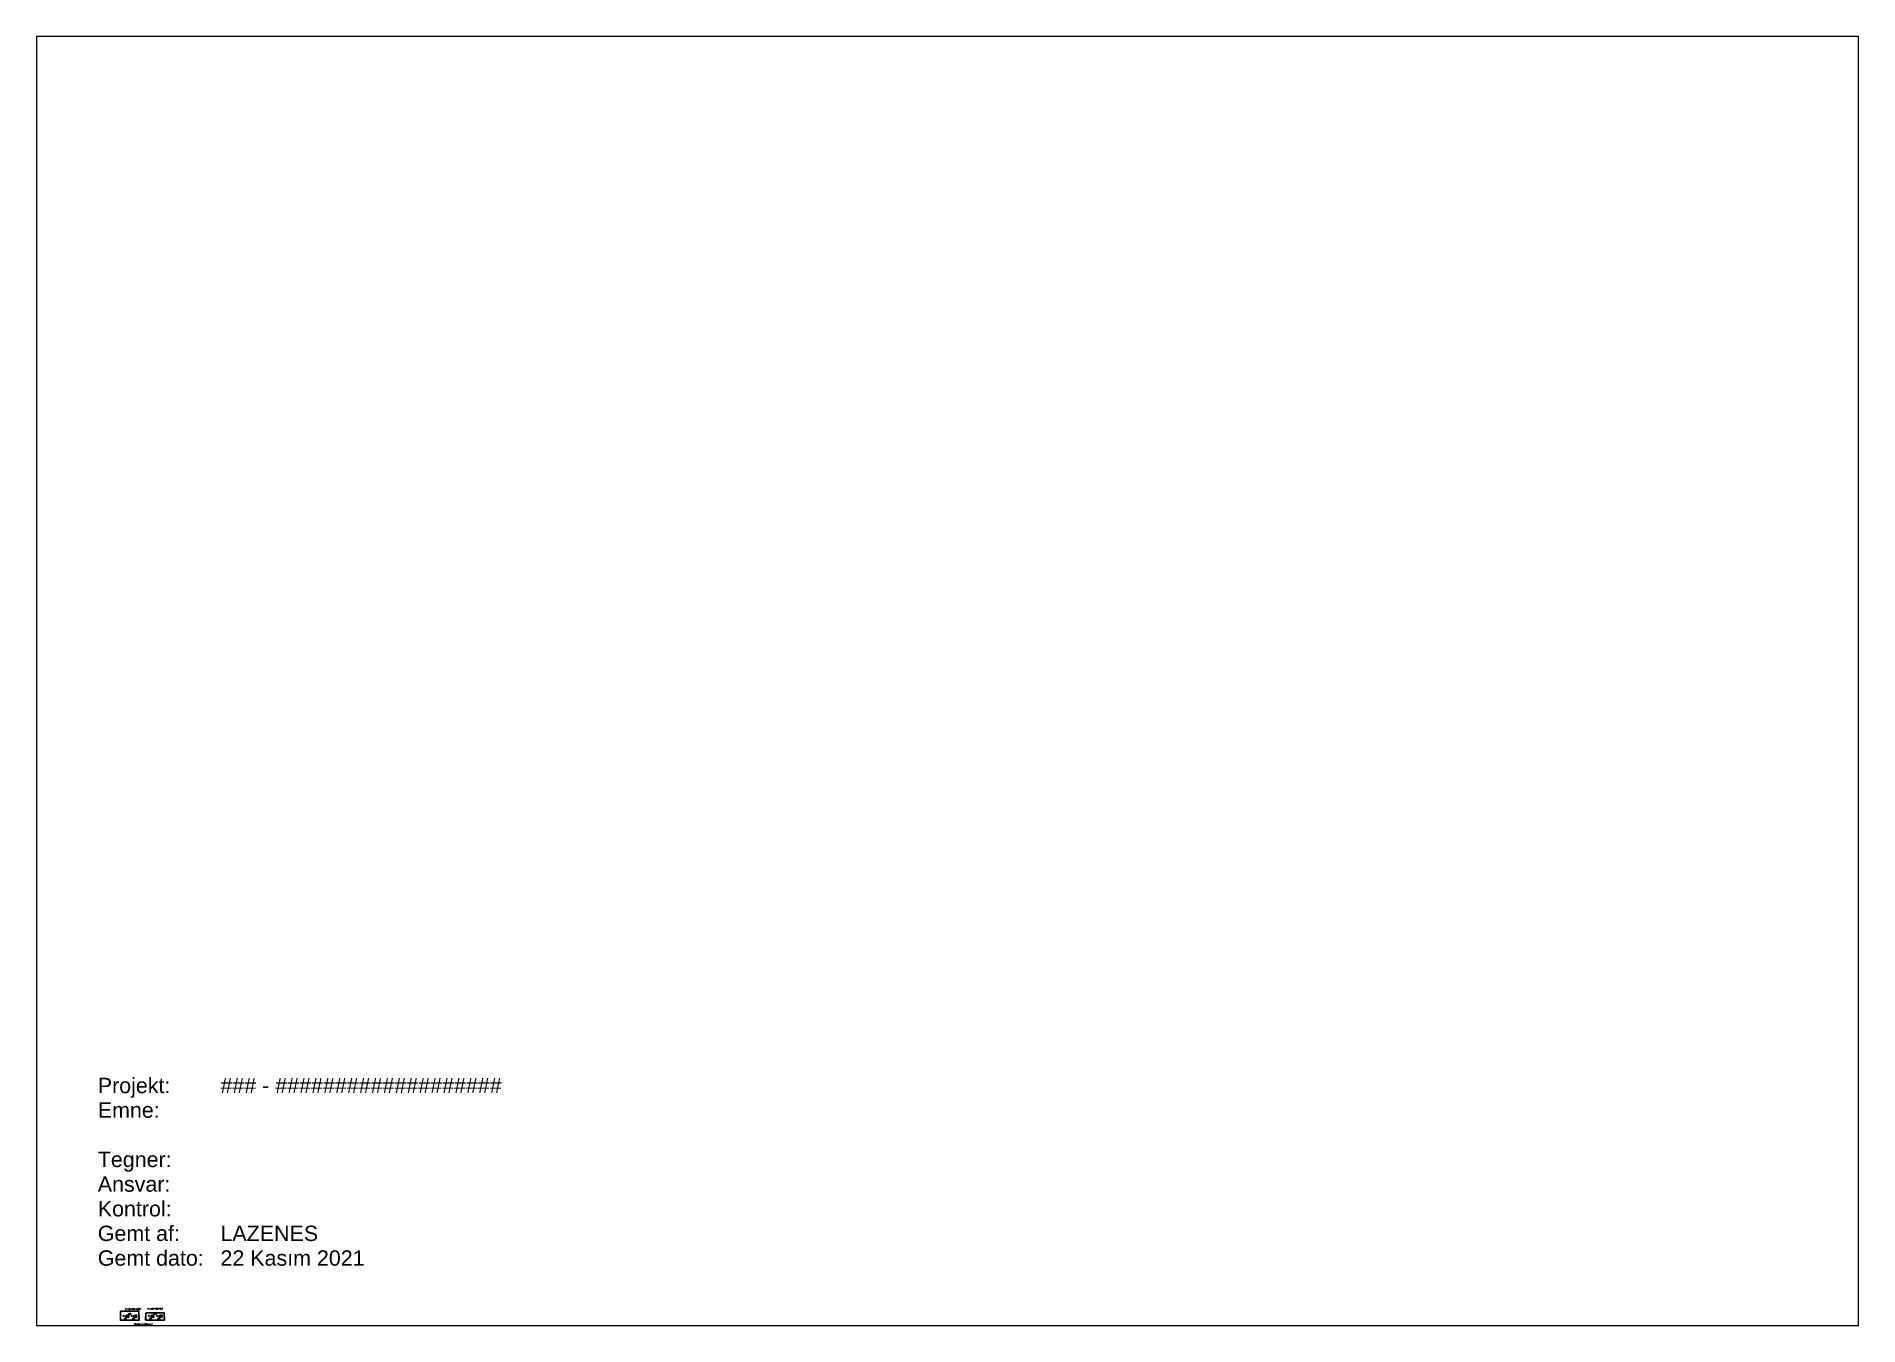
# Paper-space layout 'M-skilt' of a CAD drawing. Header units: millimetres. Extents: x 0 to 297, y 0 to 210.
# The model-space entities are those that its viewports show. They can reach past a viewport. Long polylines and large blocks are cut down to what shows.
import ezdxf
from ezdxf.enums import TextEntityAlignment as Align

# ---------------------------------------------------------------- set-up
doc = ezdxf.new("R2010")
doc.units = ezdxf.units.MM
doc.header["$LTSCALE"] = 100
doc.layers.get('0').update_dxf_attribs({"lineweight": 25})
doc.layers.add('A09-H--', color=7, linetype='Continuous', lineweight=25)
doc.layers.add('AOFFV--', color=30, linetype='Continuous', lineweight=50, plot=False)
doc.styles.add('Arch-Dim', font='romans.shx', dxfattribs={"width": 0.75})
doc.styles.add('Skilt', font='arial.ttf')

# ---------------------------------------------------------------- blocks, each defined once
blk = doc.blocks.new('M-skilt')
at = {"layer": 'A09-H--', "style": 'Skilt'}
for s, p in [('Projekt:', (10, 39.11)), ('Emne:', (10, 35.1)), ('Tegner:', (10, 27.06)), ('Ansvar:', (10, 23.05)), ('Kontrol:', (10, 19.03)), ('Gemt af:', (10, 15.02)), ('Gemt dato:', (10, 11))]:
    blk.add_text(s, height=2.5, dxfattribs=at).set_placement(p, align=Align.MIDDLE_LEFT)
for tag, p in [('SAGSNR', (30, 39.11)), ('TEKSTLINIE1', (30, 35.1)), ('TEKSTLINIE2', (30, 31.08)), ('SIGN', (30, 27.06)), ('ANSV', (30, 23.05)), ('KONT', (30, 19.03)), ('LOGIN', (30, 15.02)), ('GEMT', (30, 11))]:
    blk.add_attdef(tag, text='', height=2.5, dxfattribs=at).set_placement(p, align=Align.MIDDLE_LEFT)
blk = doc.blocks.new('lexan')
for p, q in [((819, 7), (819, 120)), ((1424, 2), (824, 2)), ((824, 2), (824, 2)), ((826, 127), (826, 229)), ((831, 234), (1417, 234)), ((1422, 229), (1422, 127)), ((1424, 2), (1424, 2)), ((1429, 120), (1429, 7))]:
    blk.add_line(p, q)
for centre, radius in [((836, 185), 3.5), ((836, 52), 3.5), ((924, 142), 14.5), ((960, 47), 14.5), ((999, 137), 14.5), ((999, 92), 14.5), ((1000, 47), 14.5), ((1037, 156), 14.5), ((1037, 111), 14.5), ((1079, 153), 14.5), ((1079, 108), 14.5), ((1104, 207), 14.5), ((1144, 207), 14.5), ((1189, 142), 14.5), ((1224, 47), 14.5), ((1264, 137), 14.5), ((1264, 92), 14.5), ((1264, 47), 14.5), ((1302, 156), 14.5), ((1302, 111), 14.5), ((1344, 153), 14.5), ((1344, 108), 14.5), ((1412, 185), 3.5), ((1412, 52), 3.5)]:
    blk.add_circle(centre, radius)
for centre, radius, start, end in [((821, 120), 2, 90.0848, 180), ((824, 7), 5, 180, 270), ((821, 127), 5, 270.0848, 360), ((831, 229), 5, 90, 180), ((1417, 229), 5, 0, 90), ((1427, 127), 5, 180, 270), ((1424, 7), 5, 270, 0), ((1427, 120), 2, 0, 90)]:
    blk.add_arc(centre, radius, start, end)
blk = doc.blocks.new('rustfri_2mm')
for p, q in [((0, 2), (0, 118)), ((5, 0), (2, 0)), ((605, 0), (5, 0)), ((7, 283), (7, 298)), ((7, 298), (603, 298)), ((7, 233), (7, 283)), ((7, 125), (7, 233)), ((603, 298), (603, 283)), ((603, 283), (603, 233)), ((603, 233), (603, 125)), ((608, 0), (605, 0)), ((610, 118), (610, 2))]:
    blk.add_line(p, q)
for centre, radius in [((17, 50), 3.5), ((17, 183), 3.5), ((105, 140), 14.5), ((141, 45), 14.5), ((180, 135), 14.5), ((180, 90), 14.5), ((181, 45), 14.5), ((218, 154), 14.5), ((218, 109), 14.5), ((260, 151), 14.5), ((260, 106), 14.5), ((285, 205), 14.5), ((325, 205), 14.5), ((370, 140), 14.5), ((405, 45), 14.5), ((445, 135), 14.5), ((445, 90), 14.5), ((445, 45), 14.5), ((483, 154), 14.5), ((483, 109), 14.5), ((525, 151), 14.5), ((525, 106), 14.5), ((593, 183), 3.5), ((593, 50), 3.5)]:
    blk.add_circle(centre, radius)
for centre, radius, start, end in [((2, 118), 2, 90, 180), ((2, 2), 2, 180, 270), ((2, 125), 5, 270, 360), ((608, 125), 5, 180, 270), ((608, 118), 2, 0, 90), ((608, 2), 2, 270, 0)]:
    blk.add_arc(centre, radius, start, end)

msp = doc.modelspace()

# ---------------------------------------------------------------- block references
for name in ['rustfri_2mm', 'lexan']:
    msp.add_blockref(name, (0, 0))

# ---------------------------------------------------------------- texts
at = {"char_height": 30, "width": 870.42, "attachment_point": 1, "style": 'Arch-Dim'}
for s, insert in [('2mm Celik/Paslanmaz Celik', (160, 378)), ('4 mm LEXAN/PLEXI/POLYC', (878, 385)), ('Enes BiBER www.enesbiber.com.tr', (442, -112))]:
    msp.add_mtext(s, dxfattribs=dict(at, insert=insert))

psp = doc.layouts.new('M-skilt')

# ---------------------------------------------------------------- block references
psp.add_blockref('M-skilt', (0, 0)).add_auto_attribs({'SAGSNR': '### - ###################', 'LOGIN': 'LAZENES', 'GEMT': '22 Kasım 2021'})

# ---------------------------------------------------------------- viewports
at = {"layer": 'AOFFV--'}
psp.add_viewport(center=(148.5, 105), size=(297, 209.9979), view_center_point=(26800, 20700), view_height=41745, dxfattribs=at)

doc.saveas('drawing.dxf')
